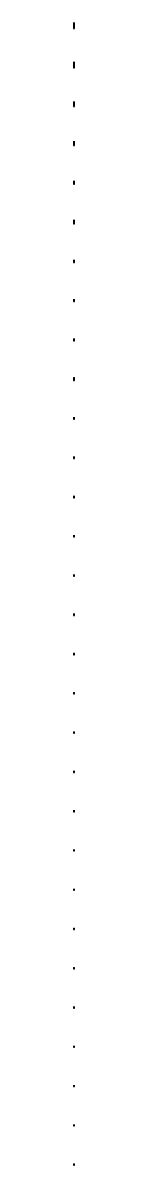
# Model space of a CAD drawing. Header units: metres. Extents: x 2940 to 3060, y -45 to 93030.
import ezdxf

# ---------------------------------------------------------------- set-up
doc = ezdxf.new("R2010")
doc.units = ezdxf.units.M
doc.layers.add('Layer', color=7, linetype='Continuous')

# ---------------------------------------------------------------- blocks, each defined once
blk = doc.blocks.new('dbe8f50e-cca0-4d34-afe0-349c468607e7_3')
at = {"layer": 'Layer'}
for points in [[(-60, 45), (60, 45)], [(-60, 26), (60, 26)], [(-40, -45), (40, -45), (40, 26), (-40, 26), (-40, -45)]]:
    blk.add_lwpolyline(points, dxfattribs=at)
blk = doc.blocks.new('6d897d54-b6e8-48f3-9c11-97dec1855e5f_3')
at = {"layer": 'Layer'}
for points in [[(-60, 45), (60, 45)], [(-60, 26), (60, 26)], [(-40, -45), (40, -45), (40, 26), (-40, 26), (-40, -45)]]:
    blk.add_lwpolyline(points, dxfattribs=at)
blk = doc.blocks.new('082ed89d-d97e-471b-b132-18d7c51fc2b8_3')
at = {"layer": 'Layer'}
for points in [[(-60, 46), (60, 46)], [(-60, 27), (60, 27)], [(-40, -46), (40, -46), (40, 27), (-40, 27), (-40, -46)]]:
    blk.add_lwpolyline(points, dxfattribs=at)
blk = doc.blocks.new('147ede7c-badd-41f1-a6c6-b1cb7f061c17_3')
at = {"layer": 'Layer'}
for points in [[(-60, 45), (60, 45)], [(-60, 26), (60, 26)], [(-40, -45), (40, -45), (40, 26), (-40, 26), (-40, -45)]]:
    blk.add_lwpolyline(points, dxfattribs=at)
blk = doc.blocks.new('5a14433e-89d1-44c0-838b-9965b2652f74_3')
at = {"layer": 'Layer'}
for points in [[(-60, 46), (60, 46)], [(-60, 27), (60, 27)], [(-40, -46), (40, -46), (40, 27), (-40, 27), (-40, -46)]]:
    blk.add_lwpolyline(points, dxfattribs=at)
blk = doc.blocks.new('16dfaa06-f1fa-45bd-80d8-ceb99a28adde_3')
at = {"layer": 'Layer'}
for points in [[(-60, 45), (60, 45)], [(-60, 26), (60, 26)], [(-40, -45), (40, -45), (40, 26), (-40, 26), (-40, -45)]]:
    blk.add_lwpolyline(points, dxfattribs=at)
blk = doc.blocks.new('febb6457-325b-4898-b900-6018b2205ab4_3')
at = {"layer": 'Layer'}
for points in [[(-60, 46), (60, 46)], [(-60, 27), (60, 27)], [(-40, -46), (40, -46), (40, 27), (-40, 27), (-40, -46)]]:
    blk.add_lwpolyline(points, dxfattribs=at)
blk = doc.blocks.new('9cbb0abc-36ec-4a2c-8bab-284683ce9ed0_3')
at = {"layer": 'Layer'}
for points in [[(-60, 47.5), (60, 47.5)], [(-60, 28.5), (60, 28.5)], [(-40, -47.5), (40, -47.5), (40, 28.5), (-40, 28.5), (-40, -47.5)]]:
    blk.add_lwpolyline(points, dxfattribs=at)
blk = doc.blocks.new('ec6c154f-7446-45c8-8d37-9b6cd08a0bea_3')
at = {"layer": 'Layer'}
for points in [[(-60, 47.5), (60, 47.5)], [(-60, 28.5), (60, 28.5)], [(-40, -47.5), (40, -47.5), (40, 28.5), (-40, 28.5), (-40, -47.5)]]:
    blk.add_lwpolyline(points, dxfattribs=at)
blk = doc.blocks.new('497dacfe-b8b0-4ee6-b7f3-7756b2de507e_3')
at = {"layer": 'Layer'}
for points in [[(-60, 47.5), (60, 47.5)], [(-60, 28.5), (60, 28.5)], [(-40, -47.5), (40, -47.5), (40, 28.5), (-40, 28.5), (-40, -47.5)]]:
    blk.add_lwpolyline(points, dxfattribs=at)
blk = doc.blocks.new('4dd0e330-11b4-4a87-9e66-0d11a7b63f6f_3')
at = {"layer": 'Layer'}
for points in [[(-60, 48.5), (60, 48.5)], [(-60, 29.5), (60, 29.5)], [(-40, -48.5), (40, -48.5), (40, 29.5), (-40, 29.5), (-40, -48.5)]]:
    blk.add_lwpolyline(points, dxfattribs=at)
blk = doc.blocks.new('05aecff2-ee31-4aa8-b981-80d0ad291461_3')
at = {"layer": 'Layer'}
for points in [[(-60, 47.5), (60, 47.5)], [(-60, 28.5), (60, 28.5)], [(-40, -47.5), (40, -47.5), (40, 28.5), (-40, 28.5), (-40, -47.5)]]:
    blk.add_lwpolyline(points, dxfattribs=at)
blk = doc.blocks.new('e2435186-97ec-4d11-a644-2660e987553c_3')
at = {"layer": 'Layer'}
for points in [[(-60, 48.5), (60, 48.5)], [(-60, 29.5), (60, 29.5)], [(-40, -48.5), (40, -48.5), (40, 29.5), (-40, 29.5), (-40, -48.5)]]:
    blk.add_lwpolyline(points, dxfattribs=at)
blk = doc.blocks.new('eeb03ad5-86a7-4583-b767-b941873b731b_3')
at = {"layer": 'Layer'}
for points in [[(-60, 51.5), (60, 51.5)], [(-60, 32.5), (60, 32.5)], [(-40, -51.5), (40, -51.5), (40, 32.5), (-40, 32.5), (-40, -51.5)]]:
    blk.add_lwpolyline(points, dxfattribs=at)
blk = doc.blocks.new('de933c75-f82c-4738-b440-0ce20957a69c_3')
at = {"layer": 'Layer'}
for points in [[(-60, 72.5), (60, 72.5)], [(-60, 53.5), (60, 53.5)], [(-40, -72.5), (40, -72.5), (40, 53.5), (-40, 53.5), (-40, -72.5)]]:
    blk.add_lwpolyline(points, dxfattribs=at)
blk = doc.blocks.new('1fe2599e-976b-4bfc-a2a1-2654006cbe67_3')
at = {"layer": 'Layer'}
for points in [[(-60, 51.5), (60, 51.5)], [(-60, 32.5), (60, 32.5)], [(-40, -51.5), (40, -51.5), (40, 32.5), (-40, 32.5), (-40, -51.5)]]:
    blk.add_lwpolyline(points, dxfattribs=at)
blk = doc.blocks.new('7334b43c-dbd6-4f68-a620-9ba1be7fc44b_3')
at = {"layer": 'Layer'}
for points in [[(-60, 57.5), (60, 57.5)], [(-60, 38.5), (60, 38.5)], [(-40, -57.5), (40, -57.5), (40, 38.5), (-40, 38.5), (-40, -57.5)]]:
    blk.add_lwpolyline(points, dxfattribs=at)
blk = doc.blocks.new('30914d2e-a37d-4a9c-8cd7-150b719f45fa_3')
at = {"layer": 'Layer'}
for points in [[(-60, 62.5), (60, 62.5)], [(-60, 43.5), (60, 43.5)], [(-40, -62.5), (40, -62.5), (40, 43.5), (-40, 43.5), (-40, -62.5)]]:
    blk.add_lwpolyline(points, dxfattribs=at)
blk = doc.blocks.new('371476f4-a496-4d4b-b012-983ce02f38f9_3')
at = {"layer": 'Layer'}
for points in [[(-60, 67.5), (60, 67.5)], [(-60, 47.5), (60, 47.5)], [(-40, -67.5), (40, -67.5), (40, 47.5), (-40, 47.5), (-40, -67.5)]]:
    blk.add_lwpolyline(points, dxfattribs=at)
blk = doc.blocks.new('aa29338a-ae7a-421b-8cd6-61955479db64_3')
at = {"layer": 'Layer'}
for points in [[(-60, 69), (60, 69)], [(-60, 49), (60, 49)], [(-40, -69), (40, -69), (40, 49), (-40, 49), (-40, -69)]]:
    blk.add_lwpolyline(points, dxfattribs=at)
blk = doc.blocks.new('13f90262-43e0-4174-845d-e642696c3307_3')
at = {"layer": 'Layer'}
for points in [[(-60, 112.5), (60, 112.5)], [(-60, 92.5), (60, 92.5)], [(-40, -112.5), (40, -112.5), (40, 92.5), (-40, 92.5), (-40, -112.5)]]:
    blk.add_lwpolyline(points, dxfattribs=at)
blk = doc.blocks.new('24e5568e-7bf3-471b-b40b-281fff6cfcc8_3')
at = {"layer": 'Layer'}
for points in [[(-60, 77.5), (60, 77.5)], [(-60, 55.5), (60, 55.5)], [(-40, -77.5), (40, -77.5), (40, 55.5), (-40, 55.5), (-40, -77.5)]]:
    blk.add_lwpolyline(points, dxfattribs=at)
blk = doc.blocks.new('d8b89073-526b-4fcb-98bd-623e23799c42_3')
at = {"layer": 'Layer'}
for points in [[(-60, 79), (60, 79)], [(-60, 57), (60, 57)], [(-40, -79), (40, -79), (40, 57), (-40, 57), (-40, -79)]]:
    blk.add_lwpolyline(points, dxfattribs=at)
blk = doc.blocks.new('96973b21-9f94-4fdc-bc2c-49c8bb6b017d_3')
at = {"layer": 'Layer'}
for points in [[(-60, 92), (60, 92)], [(-60, 67), (60, 67)], [(-40, -92), (40, -92), (40, 67), (-40, 67), (-40, -92)]]:
    blk.add_lwpolyline(points, dxfattribs=at)
blk = doc.blocks.new('5cd0685a-0f65-4dc9-ad35-96a6f9830486_3')
at = {"layer": 'Layer'}
for points in [[(-60, 138.5), (60, 138.5)], [(-60, 113.5), (60, 113.5)], [(-40, -138.5), (40, -138.5), (40, 113.5), (-40, 113.5), (-40, -138.5)]]:
    blk.add_lwpolyline(points, dxfattribs=at)
blk = doc.blocks.new('71e15150-8c34-4913-9822-4cec6211161b_3')
at = {"layer": 'Layer'}
for points in [[(-60, 121), (60, 121)], [(-60, 96), (60, 96)], [(-40, -121), (40, -121), (40, 96), (-40, 96), (-40, -121)]]:
    blk.add_lwpolyline(points, dxfattribs=at)
blk = doc.blocks.new('e6531652-f11d-43c4-9f1b-5cc482ad1173_3')
at = {"layer": 'Layer'}
for points in [[(-60, 151), (60, 151)], [(-60, 126), (60, 126)], [(-40, -151), (40, -151), (40, 126), (-40, 126), (-40, -151)]]:
    blk.add_lwpolyline(points, dxfattribs=at)
blk = doc.blocks.new('1966c31d-2527-43cd-9d93-d8847287d2f1_3')
at = {"layer": 'Layer'}
for points in [[(-60, 182.5), (60, 182.5)], [(-60, 150.5), (60, 150.5)], [(-40, -182.5), (40, -182.5), (40, 150.5), (-40, 150.5), (-40, -182.5)]]:
    blk.add_lwpolyline(points, dxfattribs=at)
blk = doc.blocks.new('7910acc6-d55a-4e2f-bae5-dd1e66cd07dc_3')
at = {"layer": 'Layer'}
for points in [[(-60, 225), (60, 225)], [(-60, 193), (60, 193)], [(-40, -225), (40, -225), (40, 193), (-40, 193), (-40, -225)]]:
    blk.add_lwpolyline(points, dxfattribs=at)
blk = doc.blocks.new('94a51f4a-e154-45ad-a9a3-281fd9a73678_3')
at = {"layer": 'Layer'}
for points in [[(-60, 229.5), (60, 229.5)], [(-60, 193.5), (60, 193.5)], [(-40, -229.5), (40, -229.5), (40, 193.5), (-40, 193.5), (-40, -229.5)]]:
    blk.add_lwpolyline(points, dxfattribs=at)

msp = doc.modelspace()

# ---------------------------------------------------------------- block references
at = {"layer": 'Layer'}
for name, p in [('94a51f4a-e154-45ad-a9a3-281fd9a73678_3', (3000, 92800)), ('7910acc6-d55a-4e2f-bae5-dd1e66cd07dc_3', (3000, 89600)), ('1966c31d-2527-43cd-9d93-d8847287d2f1_3', (3000, 86400)), ('e6531652-f11d-43c4-9f1b-5cc482ad1173_3', (3000, 83200)), ('71e15150-8c34-4913-9822-4cec6211161b_3', (3000, 80000)), ('5cd0685a-0f65-4dc9-ad35-96a6f9830486_3', (3000, 76800)), ('96973b21-9f94-4fdc-bc2c-49c8bb6b017d_3', (3000, 73600)), ('d8b89073-526b-4fcb-98bd-623e23799c42_3', (3000, 70400)), ('24e5568e-7bf3-471b-b40b-281fff6cfcc8_3', (3000, 67200)), ('13f90262-43e0-4174-845d-e642696c3307_3', (3000, 64000)), ('aa29338a-ae7a-421b-8cd6-61955479db64_3', (3000, 60800)), ('371476f4-a496-4d4b-b012-983ce02f38f9_3', (3000, 57600)), ('30914d2e-a37d-4a9c-8cd7-150b719f45fa_3', (3000, 54400)), ('7334b43c-dbd6-4f68-a620-9ba1be7fc44b_3', (3000, 51200)), ('1fe2599e-976b-4bfc-a2a1-2654006cbe67_3', (3000, 48000)), ('de933c75-f82c-4738-b440-0ce20957a69c_3', (3000, 44800)), ('eeb03ad5-86a7-4583-b767-b941873b731b_3', (3000, 41600)), ('e2435186-97ec-4d11-a644-2660e987553c_3', (3000, 38400)), ('05aecff2-ee31-4aa8-b981-80d0ad291461_3', (3000, 35200)), ('4dd0e330-11b4-4a87-9e66-0d11a7b63f6f_3', (3000, 32000)), ('497dacfe-b8b0-4ee6-b7f3-7756b2de507e_3', (3000, 28800)), ('ec6c154f-7446-45c8-8d37-9b6cd08a0bea_3', (3000, 25600)), ('9cbb0abc-36ec-4a2c-8bab-284683ce9ed0_3', (3000, 22400)), ('febb6457-325b-4898-b900-6018b2205ab4_3', (3000, 19200)), ('16dfaa06-f1fa-45bd-80d8-ceb99a28adde_3', (3000, 16000)), ('5a14433e-89d1-44c0-838b-9965b2652f74_3', (3000, 12800)), ('147ede7c-badd-41f1-a6c6-b1cb7f061c17_3', (3000, 9600)), ('082ed89d-d97e-471b-b132-18d7c51fc2b8_3', (3000, 6400)), ('6d897d54-b6e8-48f3-9c11-97dec1855e5f_3', (3000, 3200)), ('dbe8f50e-cca0-4d34-afe0-349c468607e7_3', (3000, 0))]:
    msp.add_blockref(name, p, dxfattribs=at)

doc.saveas('drawing.dxf')
